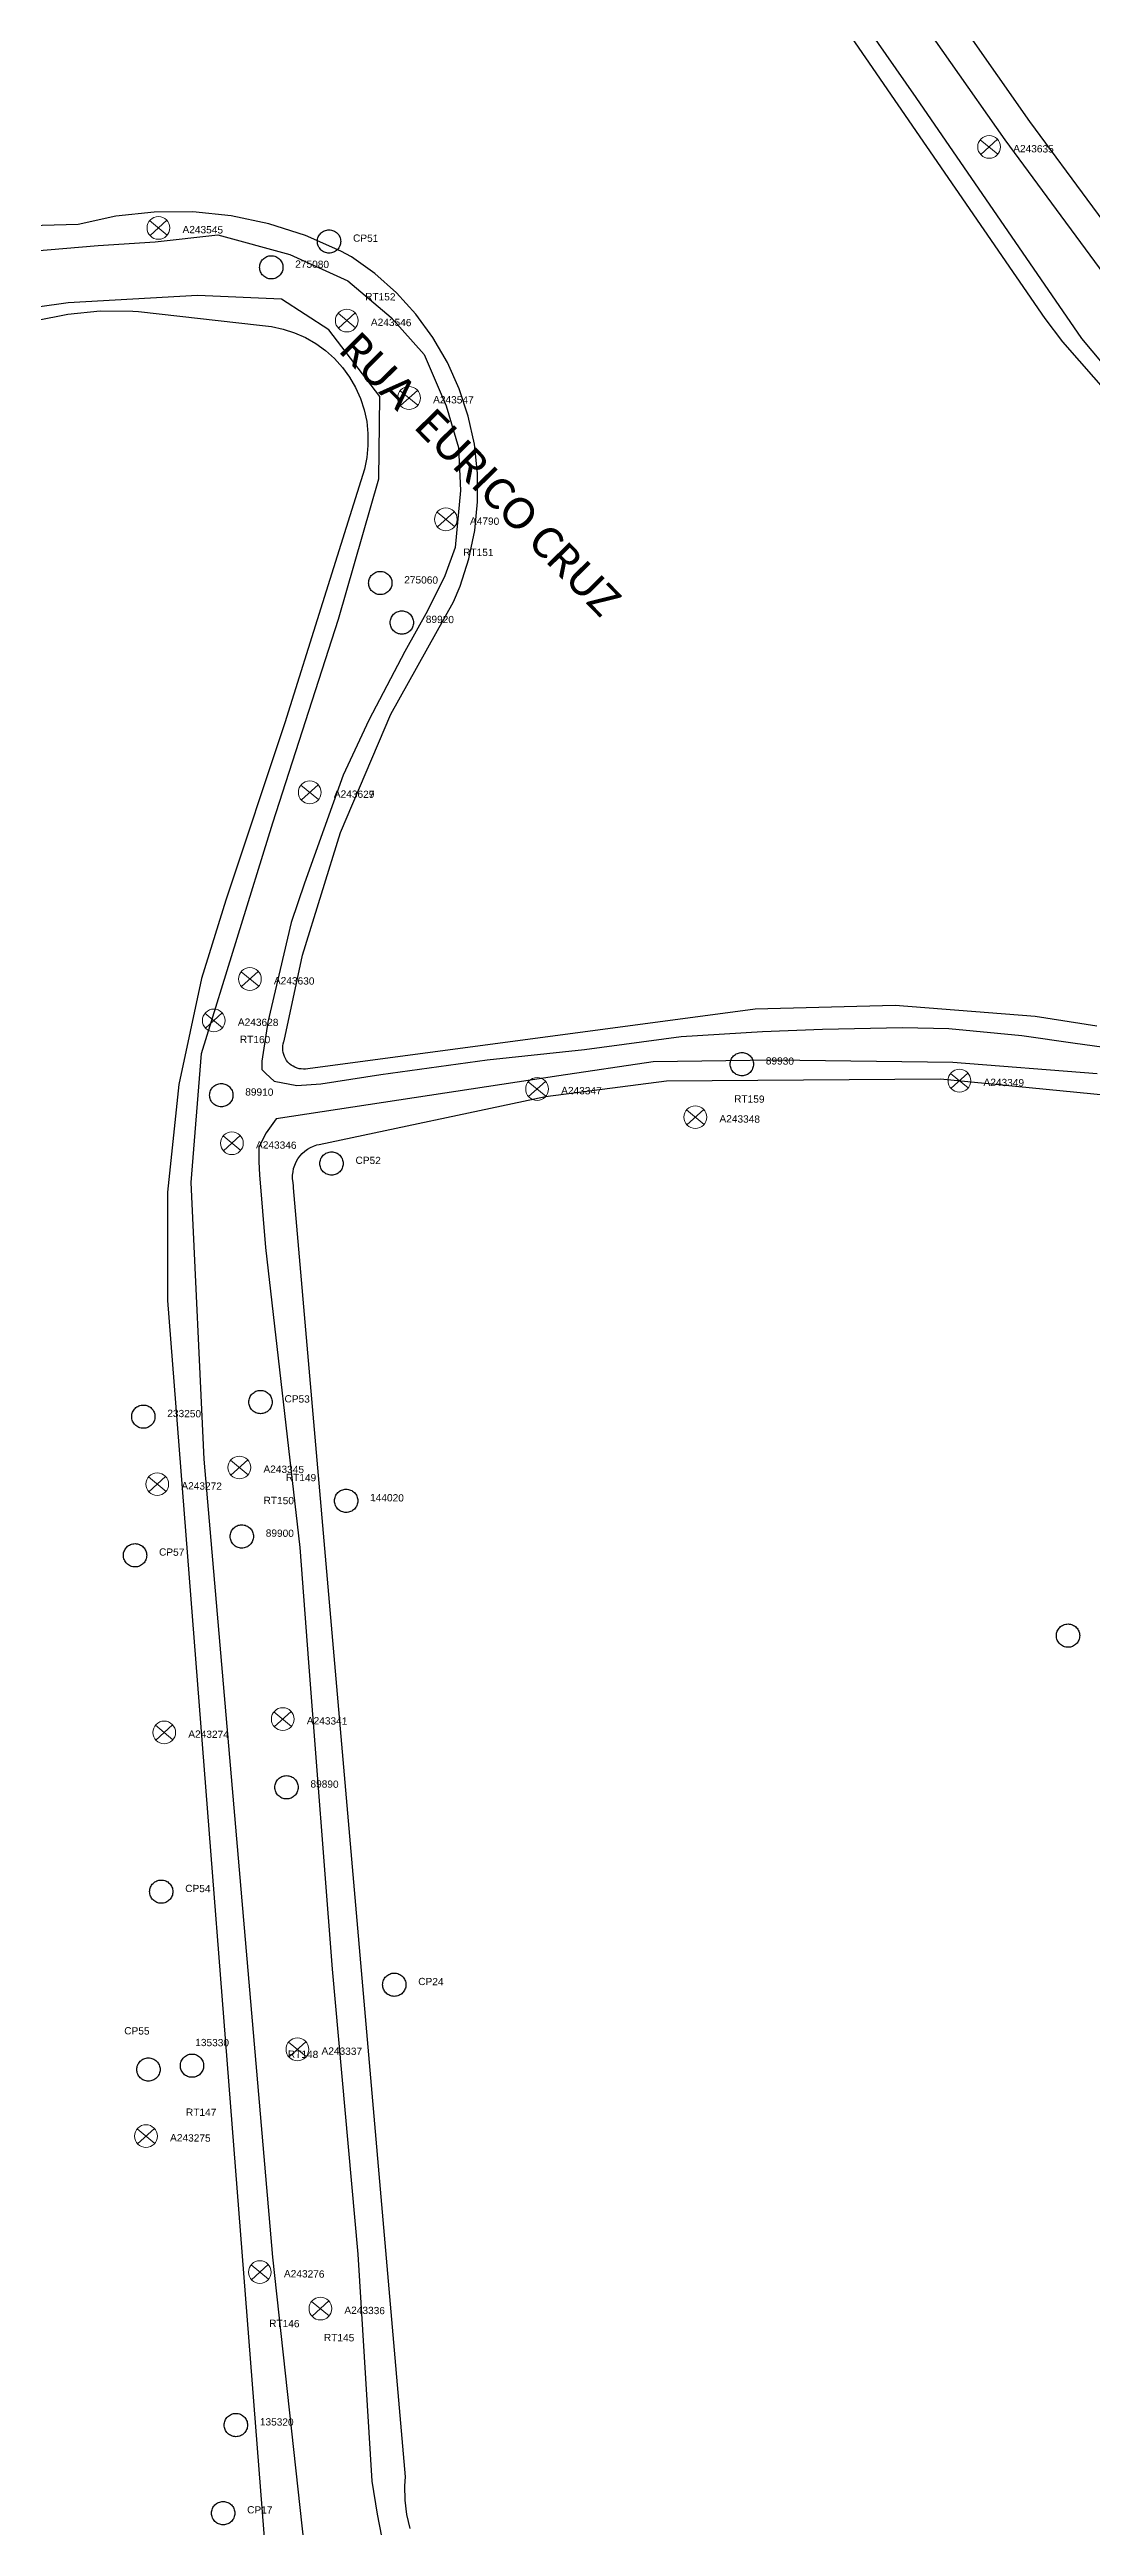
# Model space of a CAD drawing. Header units: millimetres. Extents: x 676447 to 689606, y 7455628 to 7463967.
# Drawn here: x 683839 to 683939.7, y 7459785.7 to 7460024.9 of the extents above; entities that cross this region are included whole.
import ezdxf

# ---------------------------------------------------------------- set-up
doc = ezdxf.new("R2010")
doc.units = ezdxf.units.MM
doc.header["$LTSCALE"] = 0.1
doc.header["$MEASUREMENT"] = 0
doc.linetypes.add('PHANTOM2', pattern=[1.25, 0.625, -0.125, 0.125, -0.125, 0.125, -0.125])
doc.layers.add('10.4-Postes', color=1, linetype='Continuous', lineweight=0)
for name, color, linetype in [('Caixas Subterrâneas', 5, 'Continuous'), ('LEGENDAS_INFRAESTRUTURAS', 7, 'Continuous'), ('MUB_MEIOFIO', 7, 'Continuous'), ('MUB_QUADRAS', 7, 'Continuous'), ('MUB_SEGMENTO', 7, 'Continuous'), ('NOS_DE_INFRAESTRUTURA', 7, 'Continuous')]:
    doc.layers.add(name, color=color, linetype=linetype)
doc.styles.add('Legend', font='calibri.ttf')
doc.styles.get("Standard").update_dxf_attribs({"font": 'arial.ttf'})

# ---------------------------------------------------------------- blocks, each defined once
blk = doc.blocks.new('MHMZ')
at = {"linetype": 'PHANTOM2'}
blk.add_circle((0, 0), 0.0000101, dxfattribs=at)
blk = doc.blocks.new('PTPT')
at = {"layer": '10.4-Postes', "color": 1, "linetype": 'PHANTOM2'}
for points in [[(-0.0000079, 0.0000104), (0.0000075, -0.000002)], [(0.000007, 0.0000109), (-0.0000074, -0.0000025)]]:
    blk.add_lwpolyline(points, dxfattribs=at)
at = {"layer": '10.4-Postes', "color": 1}
blk.add_circle((-0.0000002, 0.0000042), 0.00000987, dxfattribs=at)

msp = doc.modelspace()

# ---------------------------------------------------------------- linework, layer by layer
at = {"layer": 'MUB_MEIOFIO', "color": 253, "linetype": 'Continuous'}
for points in [[(683941.59, 7459993.63), (683938.76, 7459997.03), (683922.76, 7460020.29), (683903.13, 7460048.45)], [(683915.58, 7460038.64), (683931.3, 7460016.22), (683943.58, 7459999.57), (683951.07, 7459991.47), (683959.44, 7459985.43), (683969.05, 7459981.12), (683976.95, 7459978.93), (683986.43, 7459977.77), (683996.91, 7459977.77), (684005.96, 7459979.28), (684015, 7459982.18), (684022.97, 7459985.79), (684032.42, 7459991.67), (684042.5, 7459999.39), (684046.72, 7460003.58), (684051.29, 7460010.34), (684055.73, 7460018.35), (684058.88, 7460025.61)], [(683837.3, 7460005.47), (683843.72, 7460006.01), (683849.24, 7460006.37), (683855.27, 7460007.03), (683862.25, 7460005.15), (683867.85, 7460002.6), (683872.03, 7459999.04), (683875.21, 7459995.47), (683877.33, 7459990.53), (683878.54, 7459986.49), (683878.72, 7459982.33), (683878.21, 7459976.85), (683877.2, 7459974.1), (683875.53, 7459970.73), (683873.35, 7459966.79), (683869.88, 7459960.17), (683867.39, 7459954.84), (683863.66, 7459944.41), (683862.36, 7459940.62), (683860.12, 7459930.99), (683859.52, 7459927.23), (683859.55, 7459926.41), (683859.93, 7459926.03), (683860.72, 7459925.28), (683862.91, 7459924.89), (683865.24, 7459925.05), (683871.02, 7459925.93), (683881.3, 7459927.35), (683890.7, 7459928.34), (683900.04, 7459929.6), (683907.91, 7459930.1), (683913.69, 7459930.32), (683921.44, 7459930.48), (683925.89, 7459930.39), (683932.96, 7459929.69), (683938.11, 7459928.97), (683947.49, 7459927.67)], [(683857.54, 7459768.67), (683862.62, 7459769.4), (683864.45, 7459772.28), (683864.45, 7459776.31), (683860.59, 7459811.7), (683853.95, 7459888.79), (683852.71, 7459915.5), (683853.7, 7459927.96), (683860.59, 7459950.26), (683866.94, 7459969.92), (683870.85, 7459983.46), (683870.92, 7459991.43), (683866.02, 7459997.86), (683861.43, 7460000.84), (683853.33, 7460001.18), (683840.82, 7460000.48), (683825.53, 7459998.31)], [(683940.22, 7459926.01), (683926.28, 7459927.11), (683909.06, 7459927.31), (683897.33, 7459927.17), (683888.23, 7459925.81), (683874.25, 7459923.67), (683860.93, 7459921.65), (683859.95, 7459920.29), (683859.24, 7459918.92), (683859.24, 7459917.49), (683859.3, 7459916.26), (683859.89, 7459909.24), (683863.21, 7459880.26), (683864.05, 7459869.15), (683866.33, 7459839.53), (683868.81, 7459812.01), (683870.17, 7459790.07), (683870.69, 7459786.89), (683871.54, 7459782.41)]]:
    msp.add_lwpolyline(points, dxfattribs=at)
at = {"layer": 'MUB_MEIOFIO', "linetype": 'Continuous'}
for points in [[(683941.59, 7459993.63), (683938.76, 7459997.03), (683922.76, 7460020.29), (683903.13, 7460048.45)], [(683915.58, 7460038.64), (683931.3, 7460016.22), (683943.58, 7459999.57), (683951.07, 7459991.47), (683959.44, 7459985.43), (683969.05, 7459981.12), (683976.95, 7459978.93), (683986.43, 7459977.77), (683996.91, 7459977.77), (684005.96, 7459979.28), (684015, 7459982.18), (684022.97, 7459985.79), (684032.42, 7459991.67), (684042.5, 7459999.39), (684046.72, 7460003.58), (684051.29, 7460010.34), (684055.73, 7460018.35), (684058.88, 7460025.61)], [(683837.3, 7460005.47), (683843.72, 7460006.01), (683849.24, 7460006.37), (683855.27, 7460007.03), (683862.25, 7460005.15), (683867.85, 7460002.6), (683872.03, 7459999.04), (683875.21, 7459995.47), (683877.33, 7459990.53), (683878.54, 7459986.49), (683878.72, 7459982.33), (683878.21, 7459976.85), (683877.2, 7459974.1), (683875.53, 7459970.73), (683873.35, 7459966.79), (683869.88, 7459960.17), (683867.39, 7459954.84), (683863.66, 7459944.41), (683862.36, 7459940.62), (683860.12, 7459930.99), (683859.52, 7459927.23), (683859.55, 7459926.41), (683859.93, 7459926.03), (683860.72, 7459925.28), (683862.91, 7459924.89), (683865.24, 7459925.05), (683871.02, 7459925.93), (683881.3, 7459927.35), (683890.7, 7459928.34), (683900.04, 7459929.6), (683907.91, 7459930.1), (683913.69, 7459930.32), (683921.44, 7459930.48), (683925.89, 7459930.39), (683932.96, 7459929.69), (683938.11, 7459928.97), (683947.49, 7459927.67)], [(683857.54, 7459768.67), (683862.62, 7459769.4), (683864.45, 7459772.28), (683864.45, 7459776.31), (683860.59, 7459811.7), (683853.95, 7459888.79), (683852.71, 7459915.5), (683853.7, 7459927.96), (683860.59, 7459950.26), (683866.94, 7459969.92), (683870.85, 7459983.46), (683870.92, 7459991.43), (683866.02, 7459997.86), (683861.43, 7460000.84), (683853.33, 7460001.18), (683840.82, 7460000.48), (683825.53, 7459998.31)], [(683940.22, 7459926.01), (683926.28, 7459927.11), (683909.06, 7459927.31), (683897.33, 7459927.17), (683888.23, 7459925.81), (683874.25, 7459923.67), (683860.93, 7459921.65), (683859.95, 7459920.29), (683859.24, 7459918.92), (683859.24, 7459917.49), (683859.3, 7459916.26), (683859.89, 7459909.24), (683863.21, 7459880.26), (683864.05, 7459869.15), (683866.33, 7459839.53), (683868.81, 7459812.01), (683870.17, 7459790.07), (683870.69, 7459786.89), (683871.54, 7459782.41)]]:
    msp.add_lwpolyline(points, dxfattribs=at)
at = {"layer": 'MUB_QUADRAS', "linetype": 'Continuous'}
for points in [[(683872.13, 7460090.62), (683935.17, 7459998.97), (683936.87, 7459996.72), (683941.49, 7459991.45)], [(684056.09, 7460026.72), (684053.03, 7460019.67), (684048.73, 7460011.91), (684044.4, 7460005.5), (684040.52, 7460001.66), (684030.71, 7459994.14), (684021.55, 7459988.44), (684013.92, 7459984.98), (684005.26, 7459982.2), (683996.67, 7459980.77), (683986.61, 7459980.77), (683977.54, 7459981.88), (683970.07, 7459983.95), (683960.95, 7459988.04), (683953.07, 7459993.73), (683945.89, 7460001.49), (683933.74, 7460017.97), (683918.03, 7460040.38)], [(683940.21, 7459930.61), (683934.23, 7459931.54), (683920.72, 7459932.61), (683907.18, 7459932.26), (683863.98, 7459926.5), (683863.77, 7459926.46), (683863.56, 7459926.45), (683863.35, 7459926.47), (683863.14, 7459926.5), (683862.94, 7459926.56), (683862.74, 7459926.63), (683862.55, 7459926.73), (683862.37, 7459926.85), (683862.21, 7459926.98), (683862.06, 7459927.13), (683861.93, 7459927.3), (683861.82, 7459927.47), (683861.72, 7459927.66), (683861.65, 7459927.86), (683861.59, 7459928.06), (683861.56, 7459928.27), (683861.55, 7459928.48), (683861.56, 7459928.7), (683861.6, 7459928.9), (683861.65, 7459929.11), (683861.68, 7459929.18), (683863.46, 7459937.46), (683867.12, 7459949.32), (683872.01, 7459960.74), (683878.06, 7459971.58), (683878.68, 7459973.09), (683879.54, 7459975.74), (683880.1, 7459978.47), (683880.38, 7459981.25), (683880.37, 7459984.03), (683880.07, 7459986.81), (683879.48, 7459989.53), (683878.6, 7459992.18), (683877.46, 7459994.72), (683876.06, 7459997.13), (683874.41, 7459999.38), (683872.53, 7460001.44), (683870.45, 7460003.3), (683868.19, 7460004.93), (683867.18, 7460005.46), (683863.77, 7460006.97), (683860.22, 7460008.11), (683856.58, 7460008.87), (683852.87, 7460009.25), (683849.14, 7460009.24), (683845.43, 7460008.84), (683841.79, 7460008.05), (683837.15, 7460007.92)], [(683837.69, 7459998.77), (683840.78, 7459999.39), (683843.92, 7459999.69), (683847.07, 7459999.66), (683847.61, 7459999.62), (683859.32, 7459998.3), (683860.47, 7459998.18), (683861.6, 7459997.94), (683862.7, 7459997.58), (683863.76, 7459997.12), (683864.76, 7459996.54), (683865.7, 7459995.86), (683866.56, 7459995.09), (683867.34, 7459994.23), (683868.02, 7459993.29), (683868.6, 7459992.29), (683869.07, 7459991.23), (683869.43, 7459990.13), (683869.67, 7459989), (683869.79, 7459987.85), (683869.79, 7459986.69), (683869.68, 7459985.54), (683869.44, 7459984.41), (683865.4, 7459971.49), (683861.77, 7459959.9), (683856.07, 7459942.77), (683853.71, 7459935.21), (683851.52, 7459924.98), (683850.42, 7459914.57), (683850.41, 7459904.11)], [(683873.87, 7459785.49), (683873.55, 7459786.84), (683873.38, 7459788.22), (683873.34, 7459789.61), (683873.4, 7459790.49), (683862.6, 7459914.98), (683862.59, 7459915.15), (683862.55, 7459915.51), (683862.51, 7459915.87), (683862.51, 7459916.21), (683862.55, 7459916.54), (683862.61, 7459916.87), (683862.72, 7459917.18), (683862.85, 7459917.49), (683863.02, 7459917.78), (683863.21, 7459918.05), (683863.43, 7459918.3), (683863.68, 7459918.52), (683863.95, 7459918.72), (683864.24, 7459918.89), (683864.54, 7459919.03), (683864.86, 7459919.13), (683865.06, 7459919.18), (683886.94, 7459923.82), (683898.62, 7459925.33), (683925.1, 7459925.52), (683951.45, 7459922.94)], [(683850.41, 7459904.11), (683859.86, 7459783.38), (683860.45, 7459775.91), (683860.46, 7459775.84), (683860.45, 7459775.74), (683860.44, 7459775.63), (683860.41, 7459775.53), (683860.37, 7459775.44), (683860.33, 7459775.34), (683860.27, 7459775.25), (683860.21, 7459775.17), (683860.13, 7459775.1), (683860.05, 7459775.03), (683859.96, 7459774.97), (683859.87, 7459774.92), (683859.77, 7459774.89), (683859.67, 7459774.86), (683859.57, 7459774.84), (683854.13, 7459774.22), (683783.98, 7459766.08)]]:
    msp.add_lwpolyline(points, dxfattribs=at)

# ---------------------------------------------------------------- block references
at = {"layer": 'Caixas Subterrâneas', "color": 40}
for p, xscale, yscale, zscale, rotation in [((683866.03, 7460006.4), 111319.4907932736, 111319.4907932736, 111319.4907932736, 359.3002893958193), ((683860.45, 7460003.9), 111319.4907932736, 111319.4907932736, 111319.4907932736, 359.3003098656332), ((683870.98, 7459973.41), 111319.4907932736, 111319.4907932736, 111319.4907932736, 359.3002604442394), ((683873.06, 7459969.59), 111319.4907932736, 111319.4907932736, 111319.4907932736, 359.3002513670153), ((683905.91, 7459926.94), 111319.4907932735, 111319.4907932735, 111319.4907932735, 359.3001133321546), ((683855.62, 7459923.94), 111319.4907932736, 111319.4907932736, 111319.4907932736, 359.3003036742318), ((683866.27, 7459917.34), 111319.4907932736, 111319.4907932736, 111319.4907932736, 359.3002611739244), ((683848.09, 7459892.89), 111319.4907932736, 111319.4907932736, 111319.4907932736, 359.3003228041404), ((683859.41, 7459894.3), 111319.4907932735, 111319.4907932735, 111319.4907932735, 359.3002801711677), ((683867.68, 7459884.76), 111319.4907932736, 111319.4907932736, 111319.4907932736, 359.3002458214219), ((683857.6, 7459881.32), 111319.4907932736, 111319.4907932736, 111319.4907932736, 359.300283078077), ((683847.29, 7459879.5), 111319.4907932736, 111319.4907932736, 111319.4907932736, 359.3003217491504), ((683937.42, 7459871.74), 111319.4907932736, 111319.4907932736, 111319.4907932736, 359.2999765716888), ((683861.92, 7459857.09), 111319.4907932736, 111319.4907932736, 111319.4907932736, 359.300259235295), ((683849.82, 7459847.01), 111319.4907932736, 111319.4907932736, 111319.4907932736, 359.3003021426621), ((683872.33, 7459838.02), 111319.4907932736, 111319.4907932736, 111319.4907932736, 359.3002138002632), ((683848.58, 7459829.83), 111319.4907932736, 111319.4907932736, 111319.4907932736, 359.3003015997019), ((683852.79, 7459830.2), 111319.4907932736, 111319.4907932736, 111319.4907932736, 359.3002857208997), ((683857.03, 7459795.49), 111319.4907932735, 111319.4907932735, 111319.4907932735, 359.3002589235841), ((683855.8, 7459786.98), 111319.4907932736, 111319.4907932736, 111319.4907932736, 359.3002610005661)]:
    msp.add_blockref('MHMZ', p, dxfattribs=dict(at, xscale=xscale, yscale=yscale, zscale=zscale, rotation=rotation))
at = {"layer": 'NOS_DE_INFRAESTRUTURA', "color": 1}
for p, xscale, yscale, zscale, rotation in [((683929.81, 7460015.06), 111319.4907932736, 111319.4907932736, 111319.4907932736, 359.3000495025761), ((683849.56, 7460007.24), 111319.4907932735, 111319.4907932735, 111319.4907932735, 359.3003523032585), ((683867.76, 7459998.29), 111319.4907932736, 111319.4907932736, 111319.4907932736, 359.3002803372208), ((683873.77, 7459990.81), 111319.4907932735, 111319.4907932735, 111319.4907932735, 359.3002551616248), ((683877.33, 7459979.09), 111319.4907932735, 111319.4907932735, 111319.4907932735, 359.3002380299965), ((683864.18, 7459952.72), 111319.4907932735, 111319.4907932735, 111319.4907932735, 359.3002799580964), ((683864.18, 7459952.72), 111319.4907932735, 111319.4907932735, 111319.4907932735, 359.3002799580964), ((683858.4, 7459934.69), 111319.4907932736, 111319.4907932736, 111319.4907932736, 359.3002964347008), ((683854.91, 7459930.69), 111319.4907932736, 111319.4907932736, 111319.4907932736, 359.3003084752857), ((683886.14, 7459924.07), 111319.4907932736, 111319.4907932736, 111319.4907932736, 359.3001876531371), ((683926.94, 7459924.87), 111319.4907932735, 111319.4907932735, 111319.4907932735, 359.3000327319327), ((683901.43, 7459921.35), 111319.4907932736, 111319.4907932736, 111319.4907932736, 359.3001286697577), ((683856.66, 7459918.83), 111319.4907932736, 111319.4907932736, 111319.4907932736, 359.3002981836319), ((683857.38, 7459887.51), 111319.4907932736, 111319.4907932736, 111319.4907932736, 359.3002858100649), ((683849.45, 7459885.9), 111319.4907932736, 111319.4907932736, 111319.4907932736, 359.3003155027481), ((683861.57, 7459863.21), 111319.4907932736, 111319.4907932736, 111319.4907932736, 359.3002624473628), ((683850.12, 7459861.92), 111319.4907932735, 111319.4907932735, 111319.4907932735, 359.3003055864038), ((683862.99, 7459831.31), 111319.4907932736, 111319.4907932736, 111319.4907932736, 359.3002472655685), ((683848.36, 7459822.93), 111319.4907932736, 111319.4907932736, 111319.4907932736, 359.3003003178448), ((683859.36, 7459809.8), 111319.4907932736, 111319.4907932736, 111319.4907932736, 359.300254442768), ((683865.21, 7459806.27), 111319.4907932736, 111319.4907932736, 111319.4907932736, 359.3002311411503)]:
    msp.add_blockref('PTPT', p, dxfattribs=dict(at, xscale=xscale, yscale=yscale, zscale=zscale, rotation=rotation))

# ---------------------------------------------------------------- texts
at = {"layer": 'LEGENDAS_INFRAESTRUTURAS', "color": 1}
for s, rotation, p in [('A243635', 359.3, (683932.12, 7460015.03)), ('A243545', 359.3003, (683851.87, 7460007.21)), ('RT152', 359.3003, (683869.51, 7460000.73)), ('A243546', 359.3003, (683870.07, 7459998.26)), ('A243547', 359.3002, (683876.08, 7459990.78)), ('A4790', 359.3002, (683879.64, 7459979.06)), ('RT151', 359.3002, (683878.98, 7459976.04)), ('A243627', 359.3003, (683866.49, 7459952.69)), ('A243629', 359.3003, (683866.49, 7459952.69)), ('A243630', 359.3003, (683860.7, 7459934.66)), ('A243628', 359.3003, (683857.22, 7459930.66)), ('RT160', 359.3003, (683857.41, 7459928.99)), ('A243347', 359.3002, (683888.45, 7459924.05)), ('A243349', 359.3, (683929.25, 7459924.84)), ('A243348', 359.3001, (683903.74, 7459921.32)), ('RT159', 359.3001, (683905.16, 7459923.24)), ('A243346', 359.3003, (683858.97, 7459918.8)), ('A243272', 359.3003, (683851.76, 7459885.87)), ('A243345', 359.3003, (683859.69, 7459887.48)), ('RT149', 359.3003, (683861.85, 7459886.68)), ('RT150', 359.3003, (683859.7, 7459884.46)), ('A243274', 359.3003, (683852.43, 7459861.89)), ('A243341', 359.3003, (683863.88, 7459863.18)), ('RT148', 359.3003, (683862.05, 7459830.97)), ('A243337', 359.3002, (683865.3, 7459831.28)), ('RT147', 359.3003, (683852.2, 7459825.37)), ('A243275', 359.3003, (683850.67, 7459822.9)), ('A243276', 359.3002, (683861.67, 7459809.77)), ('A243336', 359.3002, (683867.51, 7459806.24)), ('RT146', 359.3002, (683860.24, 7459804.97)), ('RT145', 359.3002, (683865.53, 7459803.6))]:
    msp.add_text(s, height=0.7, rotation=rotation, dxfattribs=at).set_placement(p)
at = {"layer": 'LEGENDAS_INFRAESTRUTURAS', "color": 5}
for s, rotation, p in [('CP51', 359.3003, (683868.34, 7460006.38)), ('275080', 359.3003, (683862.76, 7460003.87)), ('275060', 359.3003, (683873.29, 7459973.38)), ('89920', 359.3002, (683875.37, 7459969.56)), ('89930', 359.3001, (683908.22, 7459926.91)), ('89910', 359.3003, (683857.93, 7459923.91)), ('CP52', 359.3003, (683868.58, 7459917.31)), ('233250', 359.3003, (683850.4, 7459892.86)), ('CP53', 359.3003, (683861.72, 7459894.27)), ('144020', 359.3002, (683869.99, 7459884.73)), ('89900', 359.3003, (683859.91, 7459881.3)), ('CP57', 359.3003, (683849.6, 7459879.47)), ('89890', 359.3003, (683864.23, 7459857.07)), ('CP54', 359.3003, (683852.13, 7459846.98)), ('CP24', 359.3002, (683874.64, 7459837.99)), ('CP55', 359.3003, (683846.24, 7459833.23)), ('135330', 359.3003, (683853.1, 7459832.1)), ('135320', 359.3003, (683859.34, 7459795.46)), ('CP17', 359.3003, (683858.11, 7459786.96))]:
    msp.add_text(s, height=0.7, rotation=rotation, dxfattribs=at).set_placement(p)
at = {"layer": 'MUB_SEGMENTO', "color": 253, "style": 'Legend'}
msp.add_text('RUA  EURICO CRUZ', height=3, rotation=314.5758, dxfattribs=at).set_placement((683866.86, 7459995.78))

doc.saveas('drawing.dxf')
